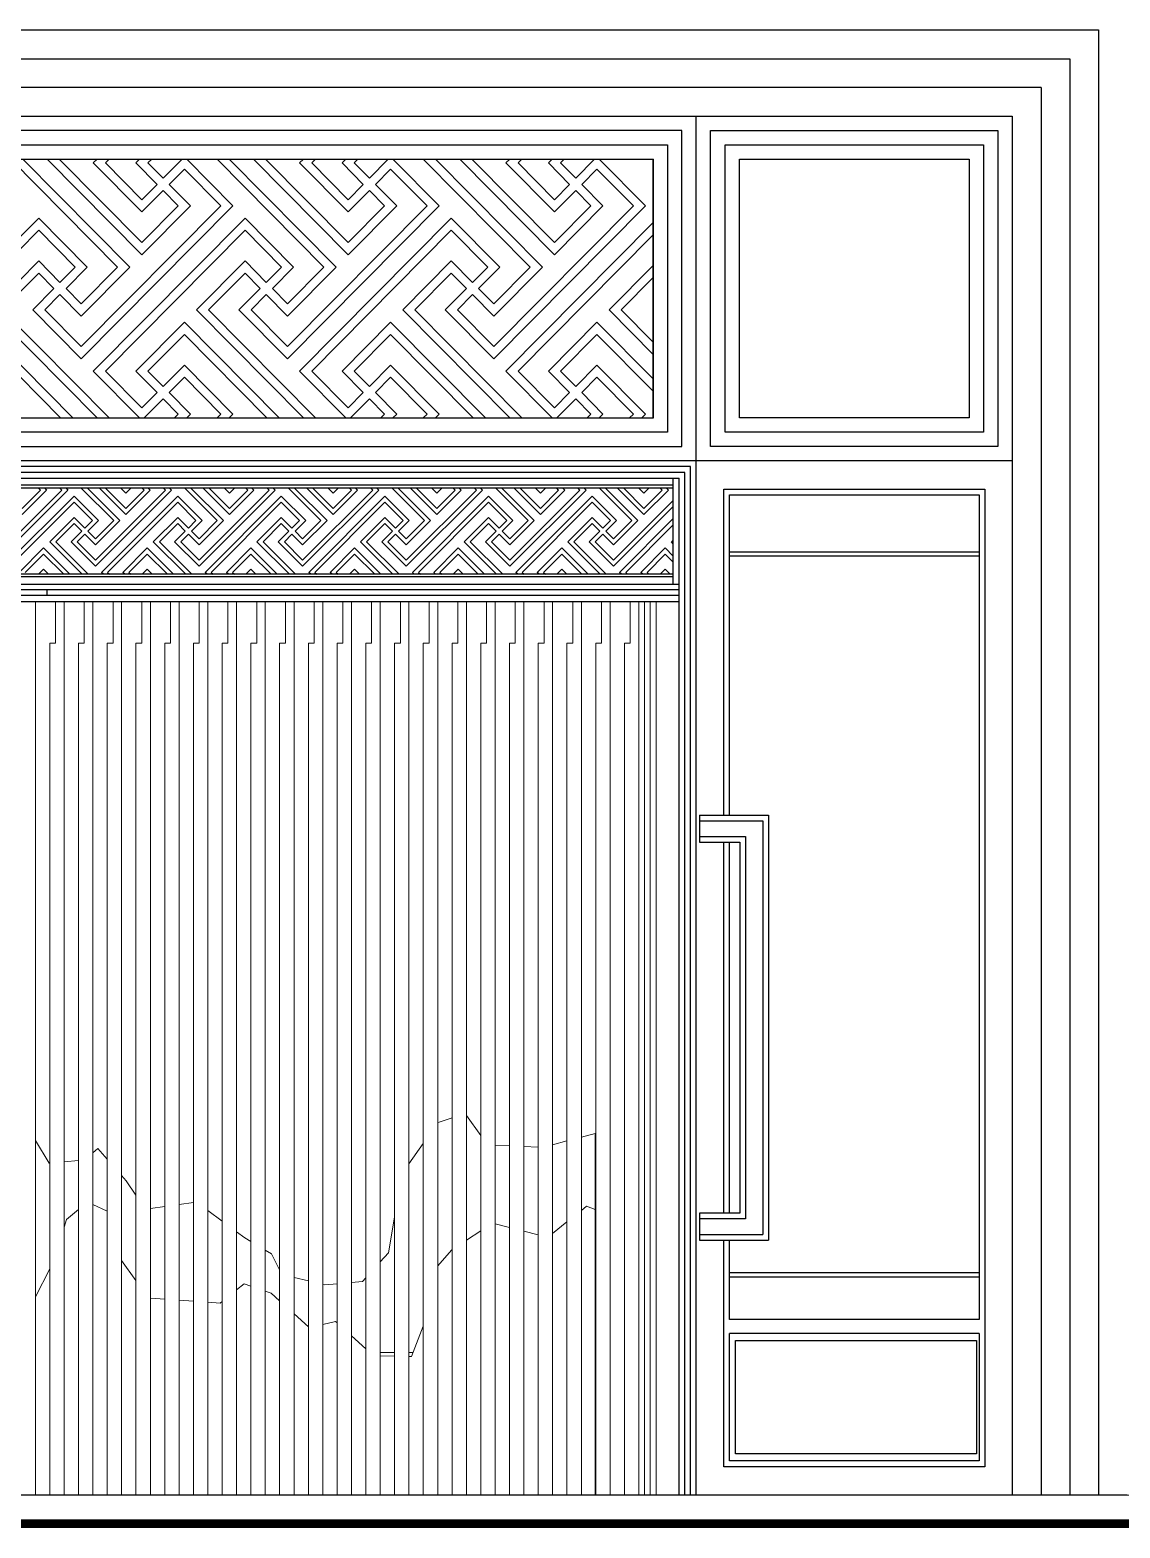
# Model space of a CAD drawing. Extents: x 1188826 to 1909461, y 608442 to 1651179.
# Drawn here: x 1664964 to 1668758, y 1041862 to 1047077 of the extents above; entities that cross this region are included whole.
import ezdxf

# ---------------------------------------------------------------- set-up
doc = ezdxf.new("R2010")
doc.units = 0
doc.header["$LTSCALE"] = 1000
doc.header["$MEASUREMENT"] = 0
doc.linetypes.add('ACAD_ISO10W100', pattern=[18.5, 12, -3, 0.5, -3])
doc.linetypes.add('DOTE', pattern=[2.42, 2, -0.2, 0.02, -0.2])
for name, color, linetype in [('1', 7, 'Continuous'), ('窗', 4, 'Continuous'), ('立面线', 40, 'Continuous')]:
    doc.layers.add(name, color=color, linetype=linetype)
doc.layers.add('DOTE', color=19, linetype='DOTE', lineweight=9)
doc.layers.add('煤化工粉煤灰', color=7, linetype='Continuous', lineweight=0)

msp = doc.modelspace()

# ---------------------------------------------------------------- linework, layer by layer
at = {"layer": '1', "const_width": 30}
msp.add_lwpolyline([(1651532.8, 1041876.5), (1678232.8, 1041876.5)], dxfattribs=at)
at = {"layer": 'DOTE', "linetype": 'ACAD_ISO10W100', "ltscale": 100}
for p, q in [((1651532.8, 1041976.5), (1678232.8, 1041976.5)), ((1651532.8, 1041876.5), (1678232.8, 1041876.5))]:
    msp.add_line(p, q, dxfattribs=at)
at = {"layer": '煤化工粉煤灰', "color": 34}
for p, q in [((1664897, 1046626.5), (1665269, 1046251.1)), ((1665311.2, 1046251.1), (1664939.3, 1046626.5)), ((1665023.7, 1046626.5), (1665353.5, 1046293.7)), ((1665066, 1046626.5), (1665353.5, 1046336.4)), ((1665197.5, 1046626.5), (1665184.5, 1046613.4)), ((1665184.5, 1046613.4), (1665353.5, 1046442.9)), ((1665226.8, 1046613.4), (1665239.8, 1046626.5)), ((1665353.5, 1046485.5), (1665226.8, 1046613.4)), ((1665345.4, 1046626.5), (1665332.4, 1046613.4)), ((1665332.4, 1046613.4), (1665406.3, 1046538.8)), ((1665374.6, 1046613.4), (1665387.6, 1046626.5)), ((1665427.4, 1046560.1), (1665374.6, 1046613.4)), ((1665493.2, 1046626.5), (1665427.4, 1046560.1)), ((1665670.2, 1046464.2), (1665509.4, 1046626.5)), ((1665615, 1046626.5), (1665987, 1046251.1)), ((1666029.2, 1046251.1), (1665657.2, 1046626.5)), ((1665741.7, 1046626.5), (1666071.4, 1046293.7)), ((1665783.9, 1046626.5), (1666071.4, 1046336.4)), ((1665902.5, 1046613.4), (1665915.5, 1046626.5)), ((1665902.5, 1046613.4), (1666071.4, 1046442.9)), ((1665944.7, 1046613.4), (1665957.7, 1046626.5)), ((1665944.7, 1046613.4), (1666071.4, 1046485.5)), ((1666063.3, 1046626.5), (1666050.3, 1046613.4)), ((1666050.3, 1046613.4), (1666124.2, 1046538.8)), ((1666092.6, 1046613.4), (1666105.6, 1046626.5)), ((1666145.3, 1046560.1), (1666092.6, 1046613.4)), ((1666211.1, 1046626.5), (1666145.3, 1046560.1)), ((1666388.2, 1046464.2), (1666227.4, 1046626.5)), ((1666333, 1046626.5), (1666704.9, 1046251.1)), ((1666747.2, 1046251.1), (1666375.2, 1046626.5)), ((1666459.7, 1046626.5), (1666789.4, 1046293.7)), ((1666501.9, 1046626.5), (1666789.4, 1046336.4)), ((1666633.5, 1046626.5), (1666620.5, 1046613.4)), ((1666620.5, 1046613.4), (1666789.4, 1046442.9)), ((1666662.7, 1046613.4), (1666675.7, 1046626.5)), ((1666789.4, 1046485.5), (1666662.7, 1046613.4)), ((1666781.3, 1046626.5), (1666768.3, 1046613.4)), ((1666768.3, 1046613.4), (1666842.2, 1046538.8)), ((1666810.5, 1046613.4), (1666823.5, 1046626.5)), ((1666863.3, 1046560.1), (1666810.5, 1046613.4)), ((1666929.1, 1046626.5), (1666863.3, 1046560.1)), ((1667106.1, 1046464.2), (1666945.3, 1046626.5)), ((1665448.5, 1046538.8), (1665501.3, 1046592.1)), ((1665628, 1046464.2), (1665501.3, 1046592.1)), ((1666166.5, 1046538.8), (1666219.3, 1046592.1)), ((1666219.3, 1046592.1), (1666346, 1046464.2)), ((1666884.4, 1046538.8), (1666937.2, 1046592.1)), ((1666937.2, 1046592.1), (1667063.9, 1046464.2)), ((1665406.3, 1046538.8), (1665353.5, 1046485.5)), ((1665353.5, 1046442.9), (1665427.4, 1046517.5)), ((1665427.4, 1046517.5), (1665480.2, 1046464.2)), ((1665522.4, 1046464.2), (1665448.5, 1046538.8)), ((1666124.2, 1046538.8), (1666071.4, 1046485.5)), ((1666071.4, 1046442.9), (1666145.3, 1046517.5)), ((1666145.3, 1046517.5), (1666198.1, 1046464.2)), ((1666240.4, 1046464.2), (1666166.5, 1046538.8)), ((1666842.2, 1046538.8), (1666789.4, 1046485.5)), ((1666789.4, 1046442.9), (1666863.3, 1046517.5)), ((1666863.3, 1046517.5), (1666916.1, 1046464.2)), ((1666958.3, 1046464.2), (1666884.4, 1046538.8)), ((1665628, 1046464.2), (1665142.3, 1045974.1)), ((1665670.2, 1046464.2), (1665142.3, 1045931.4)), ((1665480.2, 1046464.2), (1665353.5, 1046336.4)), ((1665522.4, 1046464.2), (1665353.5, 1046293.7)), ((1665860.3, 1045931.4), (1666388.2, 1046464.2)), ((1665860.3, 1045974.1), (1666346, 1046464.2)), ((1666198.1, 1046464.2), (1666071.4, 1046336.4)), ((1666071.4, 1046293.7), (1666240.4, 1046464.2)), ((1666578.2, 1045931.4), (1667106.1, 1046464.2)), ((1667063.9, 1046464.2), (1666578.2, 1045974.1)), ((1666789.4, 1046293.7), (1666958.3, 1046464.2)), ((1666916.1, 1046464.2), (1666789.4, 1046336.4)), ((1664466.6, 1045888.8), (1664994.5, 1046421.6)), ((1665163.4, 1046251.1), (1664994.5, 1046421.6)), ((1665712.5, 1046421.6), (1665184.5, 1045888.8)), ((1665881.4, 1046251.1), (1665712.5, 1046421.6)), ((1666430.4, 1046421.6), (1665902.5, 1045888.8)), ((1666599.3, 1046251.1), (1666430.4, 1046421.6)), ((1667133, 1046406.1), (1666620.5, 1045888.8)), ((1664508.8, 1045888.8), (1664994.5, 1046379)), ((1664994.5, 1046379), (1665121.2, 1046251.1)), ((1665712.5, 1046379), (1665226.8, 1045888.8)), ((1665712.5, 1046379), (1665839.2, 1046251.1)), ((1665944.7, 1045888.8), (1666430.4, 1046379)), ((1666430.4, 1046379), (1666557.1, 1046251.1)), ((1666662.7, 1045888.8), (1667133, 1046363.5)), ((1664994.5, 1046272.4), (1664825.6, 1046101.9)), ((1665068.4, 1046197.8), (1664994.5, 1046272.4)), ((1665121.2, 1046251.1), (1665068.4, 1046197.8)), ((1665089.5, 1046176.5), (1665163.4, 1046251.1)), ((1665269, 1046251.1), (1665142.3, 1046123.2)), ((1665142.3, 1046080.6), (1665311.2, 1046251.1)), ((1665712.5, 1046272.4), (1665543.5, 1046101.9)), ((1665786.4, 1046197.8), (1665712.5, 1046272.4)), ((1665839.2, 1046251.1), (1665786.4, 1046197.8)), ((1665807.5, 1046176.5), (1665881.4, 1046251.1)), ((1665860.3, 1046080.6), (1666029.2, 1046251.1)), ((1665987, 1046251.1), (1665860.3, 1046123.2)), ((1666430.4, 1046272.4), (1666261.5, 1046101.9)), ((1666504.3, 1046197.8), (1666430.4, 1046272.4)), ((1666557.1, 1046251.1), (1666504.3, 1046197.8)), ((1666525.4, 1046176.5), (1666599.3, 1046251.1)), ((1666704.9, 1046251.1), (1666578.2, 1046123.2)), ((1666578.2, 1046080.6), (1666747.2, 1046251.1)), ((1667133, 1046256.9), (1666979.4, 1046101.9)), ((1664867.8, 1046101.9), (1664994.5, 1046229.8)), ((1664994.5, 1046229.8), (1665047.3, 1046176.5)), ((1665585.8, 1046101.9), (1665712.5, 1046229.8)), ((1665712.5, 1046229.8), (1665765.2, 1046176.5)), ((1666303.7, 1046101.9), (1666430.4, 1046229.8)), ((1666430.4, 1046229.8), (1666483.2, 1046176.5)), ((1667021.7, 1046101.9), (1667133, 1046214.3)), ((1665047.3, 1046176.5), (1664973.4, 1046101.9)), ((1665015.6, 1046101.9), (1665068.4, 1046155.2)), ((1665068.4, 1046155.2), (1665142.3, 1046080.6)), ((1665142.3, 1046123.2), (1665089.5, 1046176.5)), ((1665765.2, 1046176.5), (1665691.3, 1046101.9)), ((1665733.6, 1046101.9), (1665786.4, 1046155.2)), ((1665786.4, 1046155.2), (1665860.3, 1046080.6)), ((1665860.3, 1046123.2), (1665807.5, 1046176.5)), ((1666483.2, 1046176.5), (1666409.3, 1046101.9)), ((1666451.5, 1046101.9), (1666504.3, 1046155.2)), ((1666504.3, 1046155.2), (1666578.2, 1046080.6)), ((1666578.2, 1046123.2), (1666525.4, 1046176.5)), ((1664825.6, 1046101.9), (1665197.5, 1045726.5)), ((1664867.8, 1046101.9), (1665239.8, 1045726.5)), ((1664973.4, 1046101.9), (1665142.3, 1045931.4)), ((1665142.3, 1045974.1), (1665015.6, 1046101.9)), ((1665543.5, 1046101.9), (1665915.5, 1045726.5)), ((1665585.8, 1046101.9), (1665957.7, 1045726.5)), ((1665691.3, 1046101.9), (1665860.3, 1045931.4)), ((1665860.3, 1045974.1), (1665733.6, 1046101.9)), ((1666261.5, 1046101.9), (1666633.5, 1045726.5)), ((1666303.7, 1046101.9), (1666675.7, 1045726.5)), ((1666409.3, 1046101.9), (1666578.2, 1045931.4)), ((1666578.2, 1045974.1), (1666451.5, 1046101.9)), ((1666979.4, 1046101.9), (1667133, 1045946.9)), ((1667021.7, 1046101.9), (1667133, 1045989.6)), ((1665113.1, 1045726.5), (1664783.3, 1046059.3)), ((1665501.3, 1046059.3), (1665332.4, 1045888.8)), ((1665831, 1045726.5), (1665501.3, 1046059.3)), ((1666050.3, 1045888.8), (1666219.3, 1046059.3)), ((1666549, 1045726.5), (1666219.3, 1046059.3)), ((1666937.2, 1046059.3), (1666768.3, 1045888.8)), ((1667133, 1045861.7), (1666937.2, 1046059.3)), ((1664783.3, 1046016.7), (1665070.8, 1045726.5)), ((1665374.6, 1045888.8), (1665501.3, 1046016.7)), ((1665788.8, 1045726.5), (1665501.3, 1046016.7)), ((1666092.6, 1045888.8), (1666219.3, 1046016.7)), ((1666219.3, 1046016.7), (1666506.8, 1045726.5)), ((1666810.5, 1045888.8), (1666937.2, 1046016.7)), ((1666937.2, 1046016.7), (1667133, 1045819.1)), ((1665184.5, 1045888.8), (1665345.4, 1045726.5)), ((1665353.5, 1045760.9), (1665226.8, 1045888.8)), ((1665332.4, 1045888.8), (1665406.3, 1045814.2)), ((1665427.4, 1045835.5), (1665374.6, 1045888.8)), ((1665501.3, 1045910.1), (1665427.4, 1045835.5)), ((1665670.2, 1045739.6), (1665501.3, 1045910.1)), ((1665902.5, 1045888.8), (1666063.3, 1045726.5)), ((1665944.7, 1045888.8), (1666071.4, 1045760.9)), ((1666050.3, 1045888.8), (1666124.2, 1045814.2)), ((1666145.3, 1045835.5), (1666092.6, 1045888.8)), ((1666219.3, 1045910.1), (1666145.3, 1045835.5)), ((1666388.2, 1045739.6), (1666219.3, 1045910.1)), ((1666620.5, 1045888.8), (1666781.3, 1045726.5)), ((1666789.4, 1045760.9), (1666662.7, 1045888.8)), ((1666768.3, 1045888.8), (1666842.2, 1045814.2)), ((1666863.3, 1045835.5), (1666810.5, 1045888.8)), ((1666937.2, 1045910.1), (1666863.3, 1045835.5)), ((1667106.1, 1045739.6), (1666937.2, 1045910.1)), ((1665448.5, 1045814.2), (1665501.3, 1045867.5)), ((1665628, 1045739.6), (1665501.3, 1045867.5)), ((1666166.5, 1045814.2), (1666219.3, 1045867.5)), ((1666219.3, 1045867.5), (1666346, 1045739.6)), ((1666884.4, 1045814.2), (1666937.2, 1045867.5)), ((1666937.2, 1045867.5), (1667063.9, 1045739.6)), ((1665406.3, 1045814.2), (1665353.5, 1045760.9)), ((1665361.6, 1045726.5), (1665427.4, 1045792.9)), ((1665427.4, 1045792.9), (1665480.2, 1045739.6)), ((1665522.4, 1045739.6), (1665448.5, 1045814.2)), ((1666124.2, 1045814.2), (1666071.4, 1045760.9)), ((1666079.6, 1045726.5), (1666145.3, 1045792.9)), ((1666145.3, 1045792.9), (1666198.1, 1045739.6)), ((1666240.4, 1045739.6), (1666166.5, 1045814.2)), ((1666842.2, 1045814.2), (1666789.4, 1045760.9)), ((1666797.5, 1045726.5), (1666863.3, 1045792.9)), ((1666863.3, 1045792.9), (1666916.1, 1045739.6)), ((1666958.3, 1045739.6), (1666884.4, 1045814.2)), ((1665480.2, 1045739.6), (1665467.2, 1045726.5)), ((1665509.4, 1045726.5), (1665522.4, 1045739.6)), ((1665628, 1045739.6), (1665615, 1045726.5)), ((1665657.2, 1045726.5), (1665670.2, 1045739.6)), ((1666198.1, 1045739.6), (1666185.1, 1045726.5)), ((1666227.4, 1045726.5), (1666240.4, 1045739.6)), ((1666346, 1045739.6), (1666333, 1045726.5)), ((1666375.2, 1045726.5), (1666388.2, 1045739.6)), ((1666916.1, 1045739.6), (1666903.1, 1045726.5)), ((1666945.3, 1045726.5), (1666958.3, 1045739.6)), ((1667063.9, 1045739.6), (1667050.9, 1045726.5)), ((1667093.1, 1045726.5), (1667106.1, 1045739.6)), ((1664983, 1041976.5), (1664983, 1045087.3)), ((1665053, 1044942.3), (1665053, 1045087.3)), ((1665083, 1041976.5), (1665083, 1045087.3)), ((1665153, 1044942.3), (1665153, 1045087.3)), ((1665183, 1041976.5), (1665183, 1045087.3)), ((1665253, 1044942.3), (1665253, 1045087.3)), ((1665283, 1041976.5), (1665283, 1045087.3)), ((1665353, 1044942.3), (1665353, 1045087.3)), ((1665383, 1041976.5), (1665383, 1045087.3)), ((1665453, 1044942.3), (1665453, 1045087.3)), ((1665483, 1041976.5), (1665483, 1045087.3)), ((1665553, 1044942.3), (1665553, 1045087.3)), ((1665583, 1041976.5), (1665583, 1045087.3)), ((1665653, 1044942.3), (1665653, 1045087.3)), ((1665683, 1041976.5), (1665683, 1045087.3)), ((1665753, 1044942.3), (1665753, 1045087.3)), ((1665783, 1041976.5), (1665783, 1045087.3)), ((1665853, 1044942.3), (1665853, 1045087.3)), ((1665883, 1041976.5), (1665883, 1045087.3)), ((1665953, 1044942.3), (1665953, 1045087.3)), ((1665983, 1041976.5), (1665983, 1045087.3)), ((1666053, 1044942.3), (1666053, 1045087.3)), ((1666083, 1041976.5), (1666083, 1045087.3)), ((1666153, 1044942.3), (1666153, 1045087.3)), ((1666183, 1041976.5), (1666183, 1045087.3)), ((1666253, 1044942.3), (1666253, 1045087.3)), ((1666283, 1041976.5), (1666283, 1045087.3)), ((1666353, 1044942.3), (1666353, 1045087.3)), ((1666383, 1041976.5), (1666383, 1045087.3)), ((1666453, 1044942.3), (1666453, 1045087.3)), ((1666483, 1041976.5), (1666483, 1045087.3)), ((1666553, 1044942.3), (1666553, 1045087.3)), ((1666583, 1041976.5), (1666583, 1045087.3)), ((1666653, 1044942.3), (1666653, 1045087.3)), ((1666683, 1041976.5), (1666683, 1045087.3)), ((1666753, 1044942.3), (1666753, 1045087.3)), ((1666783, 1041976.5), (1666783, 1045087.3)), ((1666853, 1044942.3), (1666853, 1045087.3)), ((1666883, 1041976.5), (1666883, 1045087.3)), ((1666953, 1044942.3), (1666953, 1045087.3)), ((1666983, 1041976.5), (1666983, 1045087.3)), ((1667053, 1044942.3), (1667053, 1045087.3)), ((1667083, 1041976.5), (1667083, 1045087.3)), ((1667103, 1041976.5), (1667103, 1045087.3)), ((1667123, 1041976.5), (1667123, 1045087.3)), ((1667143, 1041976.5), (1667143, 1045087.3)), ((1665053, 1044942.3), (1665033, 1044942.3)), ((1665033, 1041976.5), (1665033, 1044942.3)), ((1665153, 1044942.3), (1665133, 1044942.3)), ((1665133, 1041976.5), (1665133, 1044942.3)), ((1665253, 1044942.3), (1665233, 1044942.3)), ((1665233, 1041976.5), (1665233, 1044942.3)), ((1665353, 1044942.3), (1665333, 1044942.3)), ((1665333, 1041976.5), (1665333, 1044942.3)), ((1665453, 1044942.3), (1665433, 1044942.3)), ((1665433, 1041976.5), (1665433, 1044942.3)), ((1665553, 1044942.3), (1665533, 1044942.3)), ((1665533, 1041976.5), (1665533, 1044942.3)), ((1665653, 1044942.3), (1665633, 1044942.3)), ((1665633, 1041976.5), (1665633, 1044942.3)), ((1665753, 1044942.3), (1665733, 1044942.3)), ((1665733, 1041976.5), (1665733, 1044942.3)), ((1665853, 1044942.3), (1665833, 1044942.3)), ((1665833, 1041976.5), (1665833, 1044942.3)), ((1665953, 1044942.3), (1665933, 1044942.3)), ((1665933, 1041976.5), (1665933, 1044942.3)), ((1666053, 1044942.3), (1666033, 1044942.3)), ((1666033, 1041976.5), (1666033, 1044942.3)), ((1666153, 1044942.3), (1666133, 1044942.3)), ((1666133, 1041976.5), (1666133, 1044942.3)), ((1666253, 1044942.3), (1666233, 1044942.3)), ((1666233, 1041976.5), (1666233, 1044942.3)), ((1666353, 1044942.3), (1666333, 1044942.3)), ((1666333, 1041976.5), (1666333, 1044942.3)), ((1666453, 1044942.3), (1666433, 1044942.3)), ((1666433, 1041976.5), (1666433, 1044942.3)), ((1666553, 1044942.3), (1666533, 1044942.3)), ((1666533, 1041976.5), (1666533, 1044942.3)), ((1666653, 1044942.3), (1666633, 1044942.3)), ((1666633, 1041976.5), (1666633, 1044942.3)), ((1666753, 1044942.3), (1666733, 1044942.3)), ((1666733, 1041976.5), (1666733, 1044942.3)), ((1666853, 1044942.3), (1666833, 1044942.3)), ((1666833, 1041976.5), (1666833, 1044942.3)), ((1666933, 1041976.5), (1666933, 1044942.3)), ((1666953, 1044942.3), (1666933, 1044942.3)), ((1667033, 1041976.5), (1667033, 1044942.3)), ((1667053, 1044942.3), (1667033, 1044942.3)), ((1666383, 1043271.2), (1666384.4, 1043273.3)), ((1666384.4, 1043273.3), (1666433, 1043289.4)), ((1666483, 1043297.4), (1666533, 1043228.2)), ((1664983, 1043211.1), (1665030.4, 1043132.2)), ((1666783, 1043195.9), (1666833, 1043209.1)), ((1666883, 1043222.3), (1666931.2, 1043235)), ((1666931.2, 1043235), (1666931.2, 1041976.5)), ((1665183, 1043167.1), (1665200.4, 1043183.3)), ((1665200.4, 1043183.3), (1665233, 1043146.1)), ((1666283, 1043129), (1666333, 1043200.1)), ((1666583, 1043194.8), (1666633, 1043192.2)), ((1666683, 1043189.6), (1666733, 1043187.1)), ((1665030.4, 1043132.2), (1665033, 1043132.4)), ((1665083, 1043136.4), (1665133, 1043140.5)), ((1665283, 1043088.9), (1665299.2, 1043070.3)), ((1665299.2, 1043070.3), (1665333, 1043020.4)), ((1665091.6, 1042935.3), (1665133, 1042970.9)), ((1665183, 1042988), (1665233, 1042964.4)), ((1665383, 1042974.1), (1665433, 1042980.8)), ((1665483, 1042987.6), (1665533, 1042994.3)), ((1665583, 1042966.9), (1665633, 1042929.9)), ((1666883, 1042967.1), (1666901.3, 1042981.7)), ((1666901.3, 1042981.7), (1666931.2, 1042970.5)), ((1665083, 1042908.9), (1665091.6, 1042935.3)), ((1666211.3, 1042819.4), (1666233, 1042943.8)), ((1666483, 1042863.6), (1666533, 1042896.2)), ((1666583, 1042920.9), (1666633, 1042907.9)), ((1666783, 1042887.3), (1666833, 1042927.2)), ((1665683, 1042892.8), (1665712, 1042871.3)), ((1665712, 1042871.3), (1665733, 1042858.8)), ((1666683, 1042895), (1666733, 1042882)), ((1665283, 1042793.2), (1665333, 1042723)), ((1665783, 1042829.1), (1665804.9, 1042816.1)), ((1665804.9, 1042816.1), (1665833, 1042760.3)), ((1666183, 1042787.8), (1666211.3, 1042819.4)), ((1666383, 1042773.8), (1666430.7, 1042829.4)), ((1666430.7, 1042829.4), (1666433, 1042830.9)), ((1664983, 1042666.4), (1665033, 1042764.1)), ((1665683, 1042691), (1665709.3, 1042712.2)), ((1665709.3, 1042712.2), (1665733, 1042703.8)), ((1665883, 1042733.5), (1665933, 1042721.5)), ((1665983, 1042709.5), (1665990.3, 1042707.8)), ((1665990.3, 1042707.8), (1666033, 1042711.5)), ((1666083, 1042715.9), (1666121.6, 1042719.3)), ((1666121.6, 1042719.3), (1666133, 1042732)), ((1665383, 1042661.4), (1665433, 1042658)), ((1665483, 1042654.5), (1665533, 1042651.1)), ((1665583, 1042647.6), (1665625.7, 1042644.7)), ((1665625.7, 1042644.7), (1665633, 1042650.6)), ((1665783, 1042686.1), (1665802.9, 1042679)), ((1665802.9, 1042679), (1665833, 1042651.9)), ((1665883, 1042606.8), (1665933, 1042561.8)), ((1665983, 1042570.4), (1666027.6, 1042580.1)), ((1666027.6, 1042580.1), (1666033, 1042575.3)), ((1666291.8, 1042458.2), (1666333, 1042563.9)), ((1666083, 1042530.3), (1666133, 1042485.4)), ((1666183, 1042472.1), (1666233, 1042472.1)), ((1666183, 1042460.6), (1666233, 1042459.5)), ((1666283, 1042472.1), (1666297.2, 1042472.1)), ((1666283, 1042458.4), (1666291.8, 1042458.2))]:
    msp.add_line(p, q, dxfattribs=at)
at = {"layer": '窗'}
for p, q in [((1667398.1, 1045260.3), (1668267.7, 1045260.3)), ((1667398.1, 1045245.5), (1668267.7, 1045245.5)), ((1667398.1, 1042750.6), (1668267.7, 1042750.6)), ((1667398.1, 1042735.8), (1668267.7, 1042735.8))]:
    msp.add_line(p, q, dxfattribs=at)
at = {"layer": '窗', "ltscale": 3, "const_width": 0.001}
msp.add_lwpolyline([(1667398.1, 1045458.2), (1667398.1, 1044343.2), (1667534.1, 1044343.2), (1667534.1, 1042864), (1667398.1, 1042864), (1667398.1, 1042587.9), (1668267.7, 1042587.9), (1668267.7, 1045458.2)], close=True, dxfattribs=at)
at = {"layer": '立面线'}
for p, q in [((1661082.8, 1047076.5), (1668682.7, 1047076.5)), ((1668682.7, 1047076.5), (1668682.7, 1041976.5)), ((1661182.8, 1046976.5), (1668582.7, 1046976.5)), ((1668582.7, 1046976.5), (1668582.7, 1041976.5)), ((1668482.7, 1046876.5), (1661282.8, 1046876.5)), ((1668482.7, 1046876.5), (1668482.7, 1041976.5)), ((1661382.8, 1046776.5), (1668382.7, 1046776.5)), ((1667283, 1041976.5), (1667283, 1046776.5)), ((1668382.7, 1046776.5), (1668382.7, 1041976.5)), ((1667233, 1046726.5), (1662532.5, 1046726.5)), ((1667233, 1045626.5), (1667233, 1046726.5)), ((1667333, 1045626.5), (1667333, 1046726.5)), ((1667333, 1046726.5), (1668332.7, 1046726.5)), ((1668332.7, 1046726.5), (1668332.7, 1045626.5)), ((1662582.5, 1046676.5), (1667183, 1046676.5)), ((1667183, 1046676.5), (1667183, 1045676.5)), ((1667383, 1046676.5), (1668282.7, 1046676.5)), ((1667383, 1045676.5), (1667383, 1046676.5)), ((1668282.7, 1046676.5), (1668282.7, 1045676.5)), ((1662632.5, 1046626.5), (1667133.5, 1046626.5)), ((1667133, 1045726.5), (1667133, 1046626.5)), ((1667133.5, 1045726.5), (1667133.5, 1046626.5)), ((1667433, 1045726.5), (1667433, 1046626.5)), ((1667433, 1046626.5), (1668232.7, 1046626.5)), ((1668232.7, 1046626.5), (1668232.7, 1045726.5)), ((1662632.5, 1045726.5), (1667133.5, 1045726.5)), ((1668232.7, 1045726.5), (1667433, 1045726.5)), ((1667183, 1045676.5), (1662582.5, 1045676.5)), ((1668282.7, 1045676.5), (1667383, 1045676.5)), ((1662532.5, 1045626.5), (1667233, 1045626.5)), ((1668332.7, 1045626.5), (1667333, 1045626.5)), ((1668382.7, 1045576.5), (1661382.8, 1045576.5)), ((1667263, 1045556.5), (1662502.5, 1045556.5)), ((1667263, 1041976.5), (1667263, 1045556.5)), ((1667243, 1045536.5), (1662522.5, 1045536.5)), ((1662542.5, 1045516.5), (1667223, 1045516.5)), ((1667203, 1045147.3), (1667203, 1045516.5)), ((1667223, 1041976.5), (1667223, 1045516.5)), ((1667243, 1041976.5), (1667243, 1045536.5)), ((1667203, 1045491.5), (1662562.5, 1045491.5)), ((1667203, 1045481.5), (1662562.5, 1045481.5)), ((1664882.7, 1045261.2), (1665096.3, 1045474.7)), ((1664882.7, 1045282.4), (1665075.1, 1045474.7)), ((1664882.7, 1045218.7), (1665117.5, 1045453.5)), ((1664937.2, 1045411.1), (1665000.8, 1045474.7)), ((1665022, 1045474.7), (1664937.2, 1045389.8)), ((1665000.8, 1045474.7), (1664994, 1045481.5)), ((1665015.2, 1045481.5), (1665022, 1045474.7)), ((1665075.1, 1045474.7), (1665068.2, 1045481.5)), ((1665089.5, 1045481.5), (1665096.3, 1045474.7)), ((1665202.3, 1045368.6), (1665117.5, 1045453.5)), ((1665255.4, 1045368.6), (1665142.5, 1045481.5)), ((1665163.7, 1045481.5), (1665276.6, 1045368.6)), ((1665435.7, 1045474.7), (1665191.7, 1045230.7)), ((1665456.9, 1045474.7), (1665191.7, 1045209.5)), ((1665206.1, 1045481.5), (1665297.8, 1045389.8)), ((1665478.1, 1045453.5), (1665213, 1045188.3)), ((1665297.8, 1045411.1), (1665227.3, 1045481.5)), ((1665297.8, 1045464.1), (1665280.4, 1045481.5)), ((1665315.2, 1045481.5), (1665297.8, 1045464.1)), ((1665297.8, 1045411.1), (1665361.4, 1045474.7)), ((1665382.7, 1045474.7), (1665297.8, 1045389.8)), ((1665361.4, 1045474.7), (1665354.6, 1045481.5)), ((1665375.8, 1045481.5), (1665382.7, 1045474.7)), ((1665435.7, 1045474.7), (1665428.9, 1045481.5)), ((1665450.1, 1045481.5), (1665456.9, 1045474.7)), ((1665563, 1045368.6), (1665478.1, 1045453.5)), ((1665616, 1045368.6), (1665503.1, 1045481.5)), ((1665524.3, 1045481.5), (1665637.2, 1045368.6)), ((1665796.3, 1045474.7), (1665552.4, 1045230.7)), ((1665817.5, 1045474.7), (1665552.4, 1045209.5)), ((1665566.7, 1045481.5), (1665658.4, 1045389.8)), ((1665838.7, 1045453.5), (1665573.6, 1045188.3)), ((1665658.4, 1045411.1), (1665588, 1045481.5)), ((1665658.4, 1045464.1), (1665641, 1045481.5)), ((1665675.9, 1045481.5), (1665658.4, 1045464.1)), ((1665743.3, 1045474.7), (1665658.4, 1045389.8)), ((1665658.4, 1045411.1), (1665722.1, 1045474.7)), ((1665722.1, 1045474.7), (1665715.2, 1045481.5)), ((1665736.5, 1045481.5), (1665743.3, 1045474.7)), ((1665796.3, 1045474.7), (1665789.5, 1045481.5)), ((1665810.7, 1045481.5), (1665817.5, 1045474.7)), ((1665923.6, 1045368.6), (1665838.7, 1045453.5)), ((1665863.7, 1045481.5), (1665976.6, 1045368.6)), ((1665997.8, 1045368.6), (1665884.9, 1045481.5)), ((1665913, 1045209.5), (1666178.2, 1045474.7)), ((1665913, 1045230.7), (1666156.9, 1045474.7)), ((1666019.1, 1045389.8), (1665927.4, 1045481.5)), ((1665934.2, 1045188.3), (1666199.4, 1045453.5)), ((1665948.6, 1045481.5), (1666019.1, 1045411.1)), ((1666019.1, 1045464.1), (1666001.6, 1045481.5)), ((1666036.5, 1045481.5), (1666019.1, 1045464.1)), ((1666019.1, 1045411.1), (1666082.7, 1045474.7)), ((1666103.9, 1045474.7), (1666019.1, 1045389.8)), ((1666082.7, 1045474.7), (1666075.9, 1045481.5)), ((1666097.1, 1045481.5), (1666103.9, 1045474.7)), ((1666156.9, 1045474.7), (1666150.1, 1045481.5)), ((1666171.3, 1045481.5), (1666178.2, 1045474.7)), ((1666284.2, 1045368.6), (1666199.4, 1045453.5)), ((1666337.3, 1045368.6), (1666224.4, 1045481.5)), ((1666245.6, 1045481.5), (1666358.5, 1045368.6)), ((1666517.6, 1045474.7), (1666273.6, 1045230.7)), ((1666538.8, 1045474.7), (1666273.6, 1045209.5)), ((1666288, 1045481.5), (1666379.7, 1045389.8)), ((1666560, 1045453.5), (1666294.8, 1045188.3)), ((1666379.7, 1045411.1), (1666309.2, 1045481.5)), ((1666379.7, 1045464.1), (1666362.2, 1045481.5)), ((1666397.1, 1045481.5), (1666379.7, 1045464.1)), ((1666464.5, 1045474.7), (1666379.7, 1045389.8)), ((1666379.7, 1045411.1), (1666443.3, 1045474.7)), ((1666443.3, 1045474.7), (1666436.5, 1045481.5)), ((1666457.7, 1045481.5), (1666464.5, 1045474.7)), ((1666517.6, 1045474.7), (1666510.7, 1045481.5)), ((1666532, 1045481.5), (1666538.8, 1045474.7)), ((1666644.8, 1045368.6), (1666560, 1045453.5)), ((1666585, 1045481.5), (1666697.9, 1045368.6)), ((1666719.1, 1045368.6), (1666606.2, 1045481.5)), ((1666878.2, 1045474.7), (1666634.2, 1045230.7)), ((1666899.4, 1045474.7), (1666634.2, 1045209.5)), ((1666740.3, 1045389.8), (1666648.6, 1045481.5)), ((1666920.6, 1045453.5), (1666655.4, 1045188.3)), ((1666669.8, 1045481.5), (1666740.3, 1045411.1)), ((1666740.3, 1045464.1), (1666722.9, 1045481.5)), ((1666757.7, 1045481.5), (1666740.3, 1045464.1)), ((1666740.3, 1045411.1), (1666803.9, 1045474.7)), ((1666825.2, 1045474.7), (1666740.3, 1045389.8)), ((1666803.9, 1045474.7), (1666797.1, 1045481.5)), ((1666818.3, 1045481.5), (1666825.2, 1045474.7)), ((1666878.2, 1045474.7), (1666871.4, 1045481.5)), ((1666892.6, 1045481.5), (1666899.4, 1045474.7)), ((1667005.5, 1045368.6), (1666920.6, 1045453.5)), ((1667058.5, 1045368.6), (1666945.6, 1045481.5)), ((1666966.8, 1045481.5), (1667079.7, 1045368.6)), ((1667009.2, 1045481.5), (1667100.9, 1045389.8)), ((1667100.9, 1045411.1), (1667030.5, 1045481.5)), ((1667100.9, 1045464.1), (1667083.5, 1045481.5)), ((1667118.4, 1045481.5), (1667100.9, 1045464.1)), ((1667100.9, 1045411.1), (1667164.6, 1045474.7)), ((1667185.8, 1045474.7), (1667100.9, 1045389.8)), ((1667164.6, 1045474.7), (1667157.7, 1045481.5)), ((1667179, 1045481.5), (1667185.8, 1045474.7)), ((1667378.9, 1044343.2), (1667378.9, 1045477.9)), ((1667378.9, 1045477.9), (1668286.9, 1045477.9)), ((1667398.1, 1044343.2), (1667398.1, 1045458.2)), ((1667398.1, 1045458.2), (1668267.7, 1045458.2)), ((1668267.7, 1045458.2), (1668267.7, 1042587.9)), ((1668286.9, 1045477.9), (1668286.9, 1042075.1)), ((1664882.7, 1045197.5), (1665117.5, 1045432.3)), ((1665117.5, 1045432.3), (1665181.1, 1045368.6)), ((1665478.1, 1045432.3), (1665234.2, 1045188.3)), ((1665478.1, 1045432.3), (1665541.8, 1045368.6)), ((1665838.7, 1045432.3), (1665594.8, 1045188.3)), ((1665838.7, 1045432.3), (1665902.4, 1045368.6)), ((1665955.4, 1045188.3), (1666199.4, 1045432.3)), ((1666199.4, 1045432.3), (1666263, 1045368.6)), ((1666560, 1045432.3), (1666316, 1045188.3)), ((1666560, 1045432.3), (1666623.6, 1045368.6)), ((1666920.6, 1045432.3), (1666676.7, 1045188.3)), ((1666920.6, 1045432.3), (1666984.3, 1045368.6)), ((1666994.9, 1045230.7), (1667203, 1045438.9)), ((1667203, 1045417.7), (1666994.9, 1045209.5)), ((1665117.5, 1045379.2), (1665032.6, 1045294.4)), ((1665053.9, 1045294.4), (1665117.5, 1045358)), ((1665154.6, 1045342.1), (1665117.5, 1045379.2)), ((1665117.5, 1045358), (1665144, 1045331.5)), ((1665181.1, 1045368.6), (1665154.6, 1045342.1)), ((1665165.2, 1045331.5), (1665202.3, 1045368.6)), ((1665191.7, 1045283.8), (1665276.6, 1045368.6)), ((1665255.4, 1045368.6), (1665191.7, 1045305)), ((1665478.1, 1045379.2), (1665393.3, 1045294.4)), ((1665414.5, 1045294.4), (1665478.1, 1045358)), ((1665515.2, 1045342.1), (1665478.1, 1045379.2)), ((1665478.1, 1045358), (1665504.6, 1045331.5)), ((1665541.8, 1045368.6), (1665515.2, 1045342.1)), ((1665525.8, 1045331.5), (1665563, 1045368.6)), ((1665552.4, 1045283.8), (1665637.2, 1045368.6)), ((1665616, 1045368.6), (1665552.4, 1045305)), ((1665838.7, 1045379.2), (1665753.9, 1045294.4)), ((1665775.1, 1045294.4), (1665838.7, 1045358)), ((1665875.9, 1045342.1), (1665838.7, 1045379.2)), ((1665838.7, 1045358), (1665865.3, 1045331.5)), ((1665902.4, 1045368.6), (1665875.9, 1045342.1)), ((1665886.5, 1045331.5), (1665923.6, 1045368.6)), ((1665913, 1045283.8), (1665997.8, 1045368.6)), ((1665976.6, 1045368.6), (1665913, 1045305)), ((1666199.4, 1045379.2), (1666114.5, 1045294.4)), ((1666135.7, 1045294.4), (1666199.4, 1045358)), ((1666236.5, 1045342.1), (1666199.4, 1045379.2)), ((1666199.4, 1045358), (1666225.9, 1045331.5)), ((1666263, 1045368.6), (1666236.5, 1045342.1)), ((1666247.1, 1045331.5), (1666284.2, 1045368.6)), ((1666273.6, 1045283.8), (1666358.5, 1045368.6)), ((1666337.3, 1045368.6), (1666273.6, 1045305)), ((1666560, 1045379.2), (1666475.1, 1045294.4)), ((1666496.3, 1045294.4), (1666560, 1045358)), ((1666597.1, 1045342.1), (1666560, 1045379.2)), ((1666560, 1045358), (1666586.5, 1045331.5)), ((1666623.6, 1045368.6), (1666597.1, 1045342.1)), ((1666607.7, 1045331.5), (1666644.8, 1045368.6)), ((1666634.2, 1045283.8), (1666719.1, 1045368.6)), ((1666697.9, 1045368.6), (1666634.2, 1045305)), ((1666920.6, 1045379.2), (1666835.8, 1045294.4)), ((1666857, 1045294.4), (1666920.6, 1045358)), ((1666957.7, 1045342.1), (1666920.6, 1045379.2)), ((1666920.6, 1045358), (1666947.1, 1045331.5)), ((1666984.3, 1045368.6), (1666957.7, 1045342.1)), ((1666968.3, 1045331.5), (1667005.5, 1045368.6)), ((1667058.5, 1045368.6), (1666994.9, 1045305)), ((1666994.9, 1045283.8), (1667079.7, 1045368.6)), ((1667203, 1045375.3), (1667016.1, 1045188.3)), ((1667037.3, 1045188.3), (1667203, 1045354)), ((1665144, 1045331.5), (1665106.9, 1045294.4)), ((1665128.1, 1045294.4), (1665154.6, 1045320.9)), ((1665154.6, 1045320.9), (1665191.7, 1045283.8)), ((1665191.7, 1045305), (1665165.2, 1045331.5)), ((1665504.6, 1045331.5), (1665467.5, 1045294.4)), ((1665488.7, 1045294.4), (1665515.2, 1045320.9)), ((1665515.2, 1045320.9), (1665552.4, 1045283.8)), ((1665552.4, 1045305), (1665525.8, 1045331.5)), ((1665865.3, 1045331.5), (1665828.1, 1045294.4)), ((1665849.3, 1045294.4), (1665875.9, 1045320.9)), ((1665875.9, 1045320.9), (1665913, 1045283.8)), ((1665913, 1045305), (1665886.5, 1045331.5)), ((1666225.9, 1045331.5), (1666188.8, 1045294.4)), ((1666210, 1045294.4), (1666236.5, 1045320.9)), ((1666236.5, 1045320.9), (1666273.6, 1045283.8)), ((1666273.6, 1045305), (1666247.1, 1045331.5)), ((1666586.5, 1045331.5), (1666549.4, 1045294.4)), ((1666570.6, 1045294.4), (1666597.1, 1045320.9)), ((1666597.1, 1045320.9), (1666634.2, 1045283.8)), ((1666634.2, 1045305), (1666607.7, 1045331.5)), ((1666947.1, 1045331.5), (1666910, 1045294.4)), ((1666931.2, 1045294.4), (1666957.7, 1045320.9)), ((1666957.7, 1045320.9), (1666994.9, 1045283.8)), ((1666994.9, 1045305), (1666968.3, 1045331.5)), ((1667203, 1045301), (1667196.4, 1045294.4)), ((1664926.6, 1045188.3), (1665011.4, 1045273.2)), ((1665011.4, 1045252), (1664947.8, 1045188.3)), ((1665103.1, 1045181.5), (1665011.4, 1045273.2)), ((1665011.4, 1045252), (1665081.9, 1045181.5)), ((1665145.5, 1045181.5), (1665032.6, 1045294.4)), ((1665053.9, 1045294.4), (1665166.7, 1045181.5)), ((1665106.9, 1045294.4), (1665191.7, 1045209.5)), ((1665191.7, 1045230.7), (1665128.1, 1045294.4)), ((1665287.2, 1045188.3), (1665372, 1045273.2)), ((1665372, 1045252), (1665308.4, 1045188.3)), ((1665463.7, 1045181.5), (1665372, 1045273.2)), ((1665372, 1045252), (1665442.5, 1045181.5)), ((1665506.1, 1045181.5), (1665393.3, 1045294.4)), ((1665414.5, 1045294.4), (1665527.3, 1045181.5)), ((1665467.5, 1045294.4), (1665552.4, 1045209.5)), ((1665552.4, 1045230.7), (1665488.7, 1045294.4)), ((1665647.8, 1045188.3), (1665732.7, 1045273.2)), ((1665732.7, 1045252), (1665669, 1045188.3)), ((1665732.7, 1045273.2), (1665824.3, 1045181.5)), ((1665803.1, 1045181.5), (1665732.7, 1045252)), ((1665753.9, 1045294.4), (1665866.8, 1045181.5)), ((1665888, 1045181.5), (1665775.1, 1045294.4)), ((1665828.1, 1045294.4), (1665913, 1045209.5)), ((1665913, 1045230.7), (1665849.3, 1045294.4)), ((1666008.4, 1045188.3), (1666093.3, 1045273.2)), ((1666093.3, 1045252), (1666029.7, 1045188.3)), ((1666185, 1045181.5), (1666093.3, 1045273.2)), ((1666093.3, 1045252), (1666163.7, 1045181.5)), ((1666227.4, 1045181.5), (1666114.5, 1045294.4)), ((1666135.7, 1045294.4), (1666248.6, 1045181.5)), ((1666188.8, 1045294.4), (1666273.6, 1045209.5)), ((1666273.6, 1045230.7), (1666210, 1045294.4)), ((1666369.1, 1045188.3), (1666453.9, 1045273.2)), ((1666453.9, 1045252), (1666390.3, 1045188.3)), ((1666453.9, 1045273.2), (1666545.6, 1045181.5)), ((1666524.4, 1045181.5), (1666453.9, 1045252)), ((1666475.1, 1045294.4), (1666588, 1045181.5)), ((1666609.2, 1045181.5), (1666496.3, 1045294.4)), ((1666549.4, 1045294.4), (1666634.2, 1045209.5)), ((1666634.2, 1045230.7), (1666570.6, 1045294.4)), ((1666729.7, 1045188.3), (1666814.5, 1045273.2)), ((1666814.5, 1045252), (1666750.9, 1045188.3)), ((1666814.5, 1045273.2), (1666906.2, 1045181.5)), ((1666885, 1045181.5), (1666814.5, 1045252)), ((1666835.8, 1045294.4), (1666948.6, 1045181.5)), ((1666969.8, 1045181.5), (1666857, 1045294.4)), ((1666910, 1045294.4), (1666994.9, 1045209.5)), ((1666994.9, 1045230.7), (1666931.2, 1045294.4)), ((1667090.3, 1045188.3), (1667175.2, 1045273.2)), ((1667175.2, 1045252), (1667111.5, 1045188.3)), ((1667203, 1045245.3), (1667175.2, 1045273.2)), ((1667175.2, 1045252), (1667203, 1045224.1)), ((1667203, 1045287.8), (1667196.4, 1045294.4)), ((1664994, 1045181.5), (1665011.4, 1045198.9)), ((1665011.4, 1045198.9), (1665028.8, 1045181.5)), ((1665354.6, 1045181.5), (1665372, 1045198.9)), ((1665372, 1045198.9), (1665389.5, 1045181.5)), ((1665715.3, 1045181.5), (1665732.7, 1045198.9)), ((1665732.7, 1045198.9), (1665750.1, 1045181.5)), ((1666075.9, 1045181.5), (1666093.3, 1045198.9)), ((1666093.3, 1045198.9), (1666110.7, 1045181.5)), ((1666436.5, 1045181.5), (1666453.9, 1045198.9)), ((1666453.9, 1045198.9), (1666471.3, 1045181.5)), ((1666797.1, 1045181.5), (1666814.5, 1045198.9)), ((1666814.5, 1045198.9), (1666832, 1045181.5)), ((1667157.8, 1045181.5), (1667175.2, 1045198.9)), ((1667175.2, 1045198.9), (1667192.6, 1045181.5)), ((1662542.5, 1045147.3), (1667223, 1045147.3)), ((1667203, 1045181.5), (1662562.5, 1045181.5)), ((1667203, 1045172.3), (1662562.5, 1045172.3)), ((1665219.8, 1045181.5), (1665213, 1045188.3)), ((1665234.2, 1045188.3), (1665241, 1045181.5)), ((1665294, 1045181.5), (1665287.2, 1045188.3)), ((1665308.4, 1045188.3), (1665315.2, 1045181.5)), ((1665580.4, 1045181.5), (1665573.6, 1045188.3)), ((1665594.8, 1045188.3), (1665601.6, 1045181.5)), ((1665654.6, 1045181.5), (1665647.8, 1045188.3)), ((1665669, 1045188.3), (1665675.8, 1045181.5)), ((1665941, 1045181.5), (1665934.2, 1045188.3)), ((1665955.4, 1045188.3), (1665962.2, 1045181.5)), ((1666015.3, 1045181.5), (1666008.4, 1045188.3)), ((1666029.7, 1045188.3), (1666036.5, 1045181.5)), ((1666301.6, 1045181.5), (1666294.8, 1045188.3)), ((1666316, 1045188.3), (1666322.8, 1045181.5)), ((1666375.9, 1045181.5), (1666369.1, 1045188.3)), ((1666390.3, 1045188.3), (1666397.1, 1045181.5)), ((1666662.3, 1045181.5), (1666655.4, 1045188.3)), ((1666676.7, 1045188.3), (1666683.5, 1045181.5)), ((1666736.5, 1045181.5), (1666729.7, 1045188.3)), ((1666750.9, 1045188.3), (1666757.7, 1045181.5)), ((1667022.9, 1045181.5), (1667016.1, 1045188.3)), ((1667037.3, 1045188.3), (1667044.1, 1045181.5)), ((1667097.1, 1045181.5), (1667090.3, 1045188.3)), ((1667111.5, 1045188.3), (1667118.3, 1045181.5)), ((1667223, 1045127.3), (1662542.5, 1045127.3)), ((1667223, 1045107.3), (1662542.5, 1045107.3)), ((1662542.5, 1045087.3), (1667223, 1045087.3)), ((1665022.7, 1045127.3), (1665022.7, 1045107.3)), ((1667294.4, 1044343.2), (1667294.4, 1044249.7)), ((1667294.4, 1044343.2), (1667534.1, 1044343.2)), ((1667294.4, 1044323.5), (1667514.9, 1044323.5)), ((1667514.9, 1044323.5), (1667514.9, 1042883.7)), ((1667534.1, 1044343.2), (1667534.1, 1042864)), ((1667294.4, 1044269.4), (1667453.8, 1044269.4)), ((1667453.8, 1044269.4), (1667453.8, 1042938)), ((1667294.4, 1044249.7), (1667434.6, 1044249.7)), ((1667378.9, 1042957.7), (1667378.9, 1044249.7)), ((1667398.1, 1042957.7), (1667398.1, 1044249.7)), ((1667434.6, 1044249.7), (1667434.6, 1042957.7)), ((1667294.4, 1042957.7), (1667294.4, 1042864)), ((1667434.6, 1042957.7), (1667294.4, 1042957.7)), ((1667453.8, 1042938), (1667294.4, 1042938)), ((1667294.4, 1042883.7), (1667514.9, 1042883.7)), ((1667294.4, 1042864), (1667534.1, 1042864)), ((1667378.9, 1042075.1), (1667378.9, 1042864)), ((1667398.1, 1042587.9), (1667398.1, 1042864)), ((1668267.7, 1042587.9), (1667398.1, 1042587.9)), ((1668267.7, 1042538.6), (1667398.1, 1042538.6)), ((1667398.1, 1042094.9), (1667398.1, 1042538.6)), ((1668267.7, 1042538.6), (1668267.7, 1042094.9)), ((1667419.1, 1042119.5), (1667419.1, 1042513.9)), ((1667419.1, 1042513.9), (1668258.1, 1042513.9)), ((1668258.1, 1042513.9), (1668258.1, 1042119.5)), ((1668258.1, 1042119.5), (1667419.1, 1042119.5)), ((1668286.9, 1042075.1), (1667378.9, 1042075.1)), ((1668267.7, 1042094.9), (1667398.1, 1042094.9)), ((1668782.7, 1041976.5), (1660982.8, 1041976.5))]:
    msp.add_line(p, q, dxfattribs=at)

doc.saveas('drawing.dxf')
